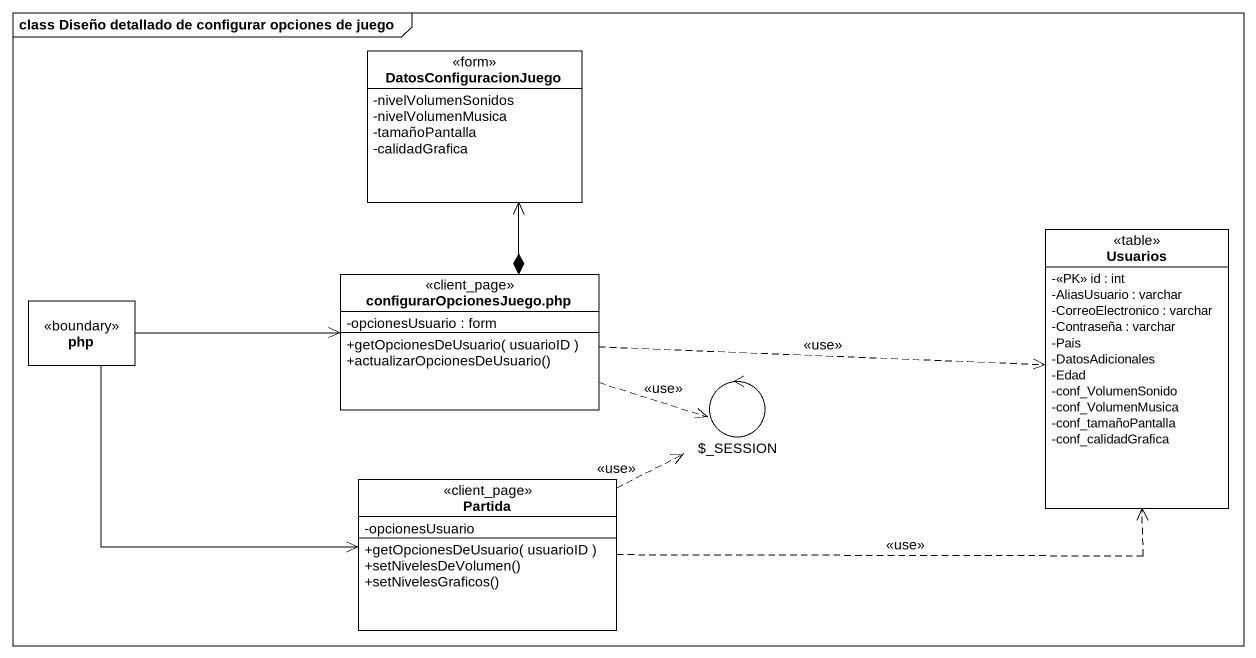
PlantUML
@startuml
mainframe class Diseño detallado de configurar opciones de juego
allowmixing
hide circle
hide empty members
skinparam classAttributeIconSize 0
class DatosConfiguracionJuego <<form>> {
  -nivelVolumenSonidos
  -nivelVolumenMusica
  -tamañoPantalla
  -calidadGrafica
}
class Usuarios <<table>> {
  -<<PK>> id : int
  -AliasUsuario : varchar
  -CorreoElectronico : varchar
  -Contraseña : varchar
  -Pais
  -DatosAdicionales
  -Edad
  -conf_VolumenSonido
  -conf_VolumenMusica
  -conf_tamañoPantalla
  -conf_calidadGrafica
}
class "configurarOpcionesJuego.php" as configurarOpcionesJuego_php <<client_page>> {
  -opcionesUsuario : form
  +getOpcionesDeUsuario( usuarioID )
  +actualizarOpcionesDeUsuario()
}
class php <<boundary>>
control "~$_SESSION" as SESSION
class Partida <<client_page>> {
  -opcionesUsuario
  +getOpcionesDeUsuario( usuarioID )
  +setNivelesDeVolumen()
  +setNivelesGraficos()
}
configurarOpcionesJuego_php *-up-> DatosConfiguracionJuego
configurarOpcionesJuego_php .right.> Usuarios : <<use>>
configurarOpcionesJuego_php .right.> SESSION : <<use>>
php -right-> configurarOpcionesJuego_php
php -right-> Partida
Partida .right.> Usuarios : <<use>>
Partida .right.> SESSION : <<use>>
@enduml
